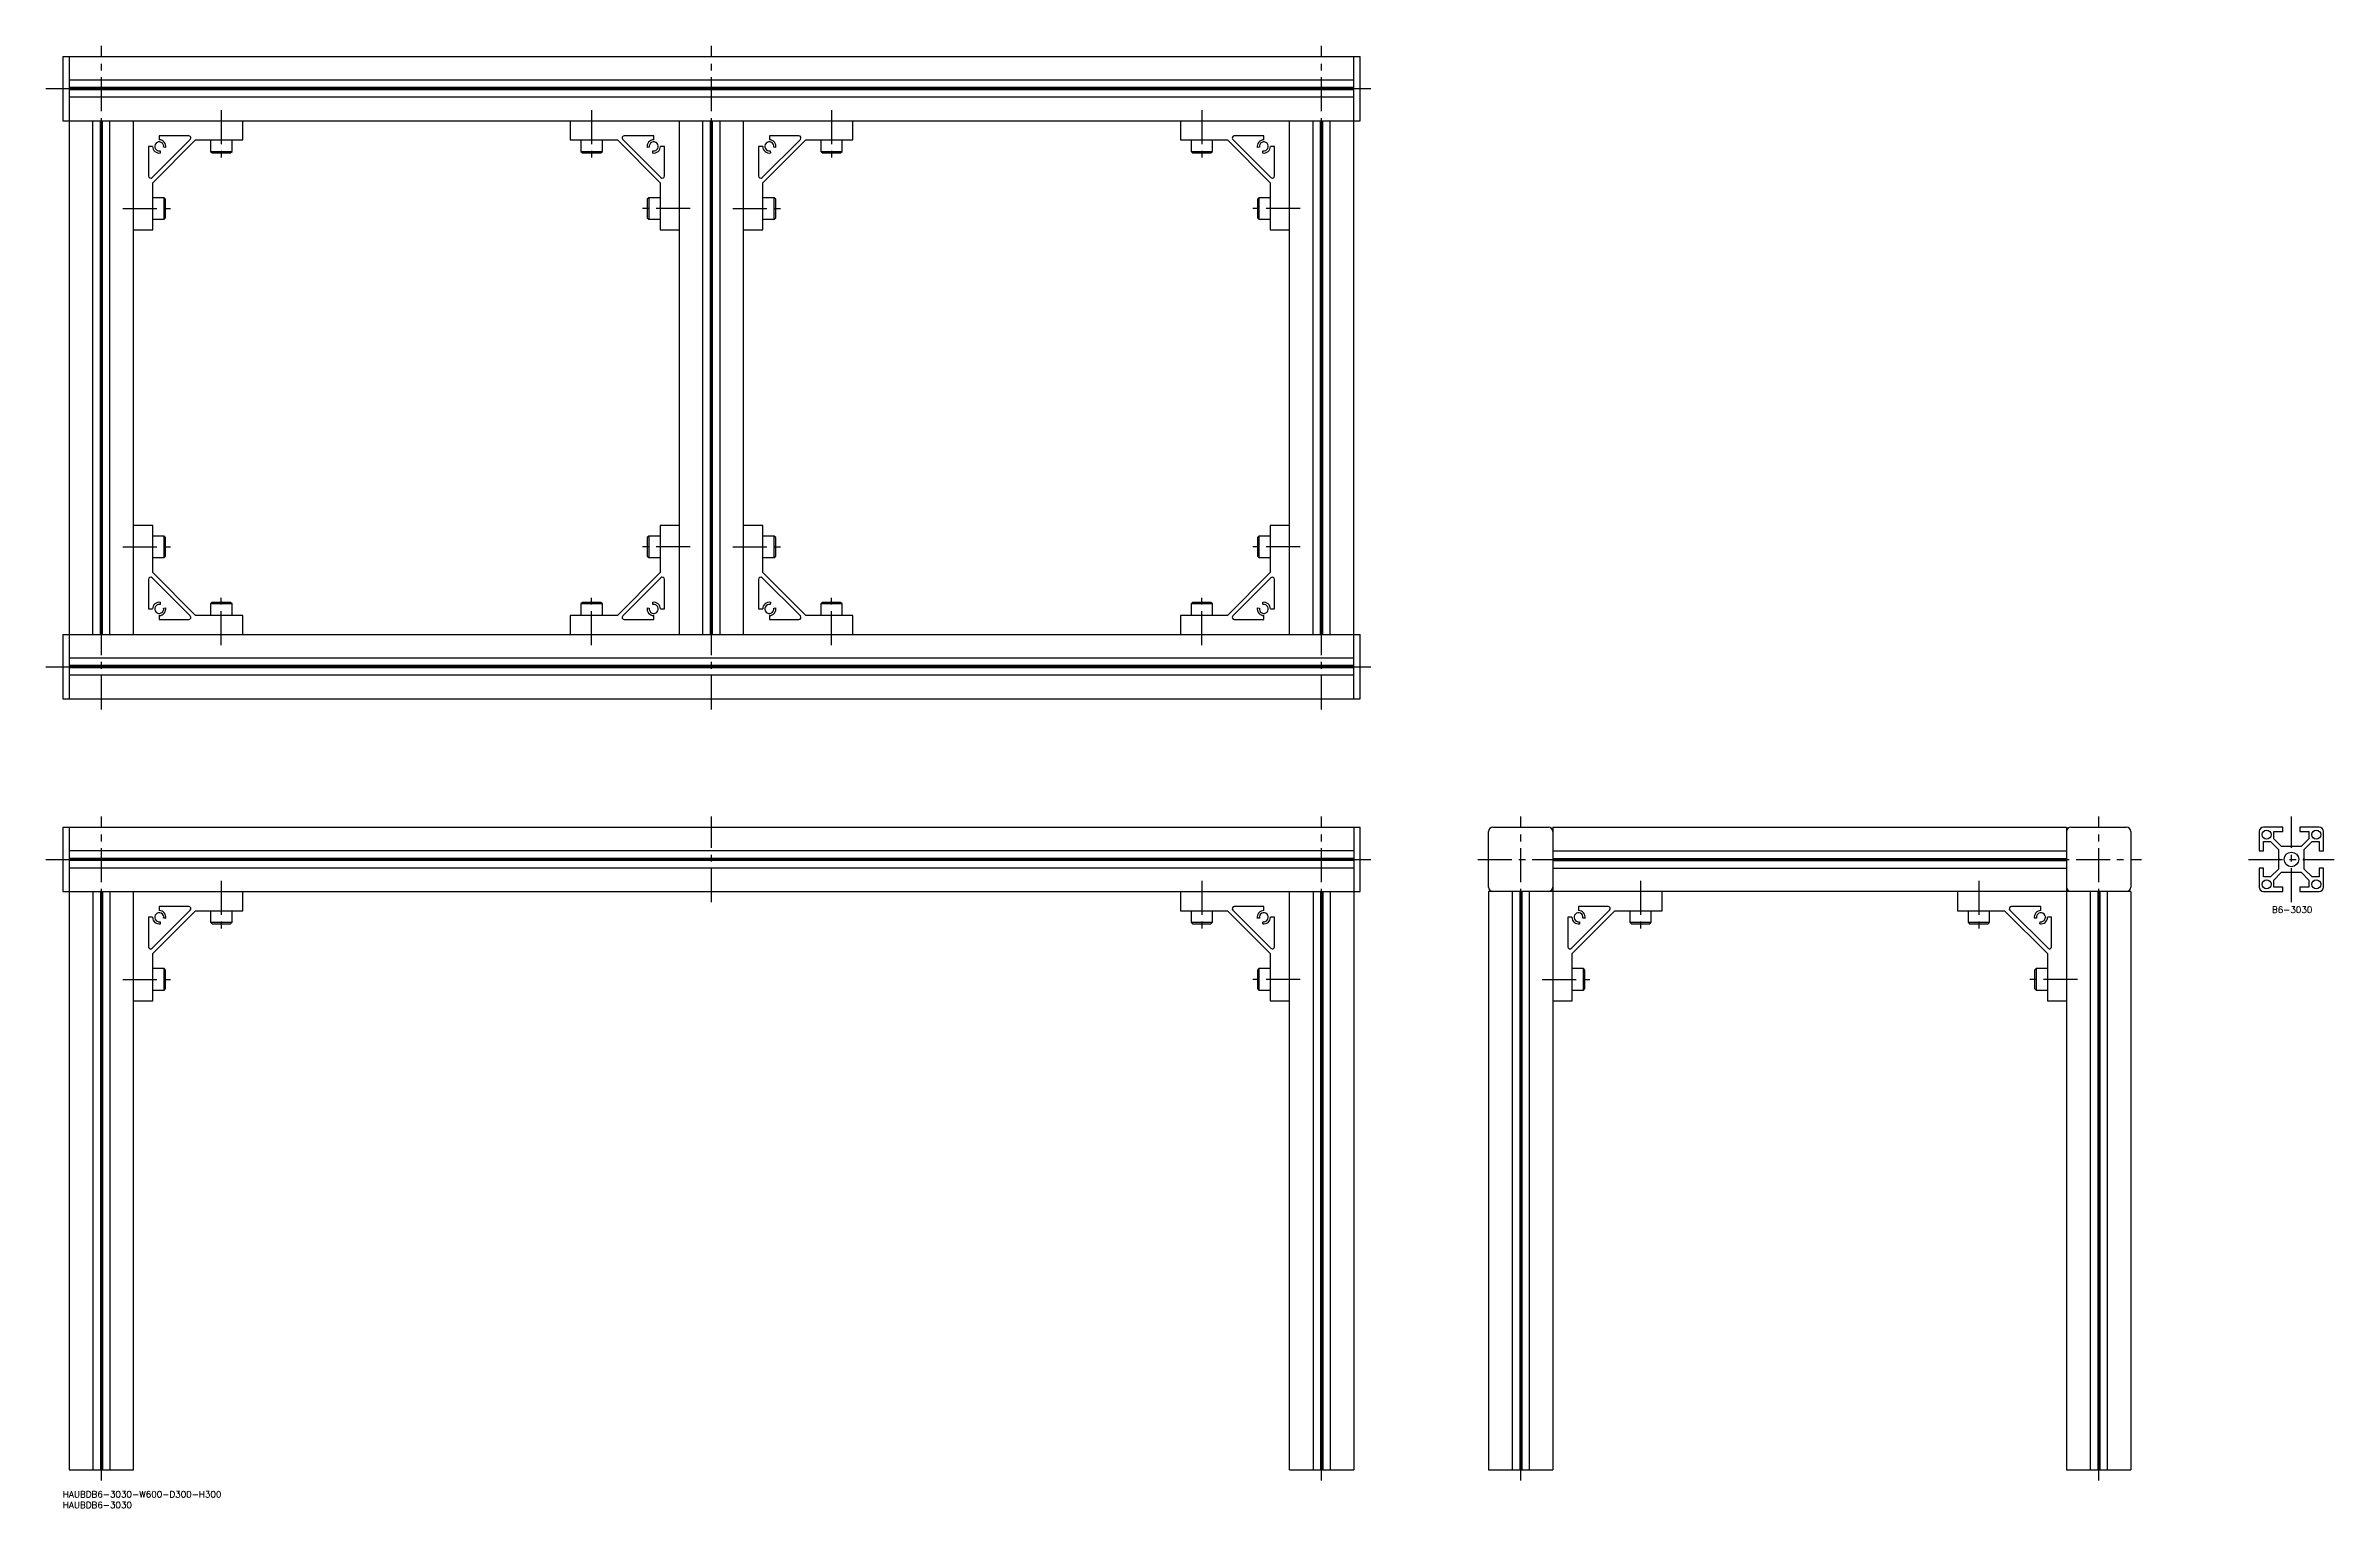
# Model space of a CAD drawing. Extents: x -8 to 1061, y -8 to 675.
import ezdxf

# ---------------------------------------------------------------- set-up
doc = ezdxf.new("R2010")
doc.units = 0
doc.header["$LTSCALE"] = 0.5
doc.linetypes.add('CENTER', pattern=[50.8, 31.75, -6.35, 6.35, -6.35])
for name, color, linetype in [('MSM_CENTER', 1, 'CENTER'), ('MSM_CONTINUOUS', 7, 'CONTINUOUS'), ('MSM_PART_NUMBER', 7, 'CONTINUOUS')]:
    doc.layers.add(name, color=color, linetype=linetype)
doc.styles.get("Standard").update_dxf_attribs({"font": 'txt.shx', "height": 3, "bigfont": 'bigfont.shx'})

# ---------------------------------------------------------------- blocks, each defined once
blk = doc.blocks.new('*U8')
at = {"layer": 'MSM_PART_NUMBER'}
blk.add_text('HAUBDB6-3030-W600-D300-H300', height=3, dxfattribs=at).set_placement((0, -3))
blk = doc.blocks.new('*U9')
at = {"layer": 'MSM_PART_NUMBER'}
blk.add_text('HAUBDB6-3030', height=3, dxfattribs=at).set_placement((0, -8))
blk = doc.blocks.new('*U10')
at = {"layer": 'MSM_PART_NUMBER'}
blk.add_text('B6-3030', height=3, dxfattribs=at).set_placement((1031.9, 270))

msp = doc.modelspace()

# ---------------------------------------------------------------- linework, layer by layer
at = {"layer": 'MSM_CENTER'}
for p, q in [((18, 365), (18, 675)), ((303, 365), (303, 675)), ((588, 365), (588, 675)), ((-8, 655), (611, 655)), ((74, 645), (74, 620)), ((247, 645), (247, 620)), ((359, 645), (359, 620)), ((532, 645), (532, 620)), ((28, 599), (53, 599)), ((293, 599), (268, 599)), ((313, 599), (338, 599)), ((578, 599), (553, 599)), ((28, 441), (53, 441)), ((293, 441), (268, 441)), ((313, 441), (338, 441)), ((578, 441), (553, 441)), ((74, 395), (74, 420)), ((247, 395), (247, 420)), ((359, 395), (359, 420)), ((532, 395), (532, 420)), ((-8, 385), (611, 385)), ((18, 5), (18, 315)), ((303, 275), (303, 315)), ((588, 5), (588, 315)), ((681, 5), (681, 315)), ((951, 5), (951, 315)), ((1041, 275), (1041, 315)), ((-8, 295), (611, 295)), ((661, 295), (971, 295)), ((1021, 295), (1061, 295)), ((74, 285), (74, 260)), ((532, 285), (532, 260)), ((737, 285), (737, 260)), ((895, 285), (895, 260)), ((28, 239), (53, 239)), ((578, 239), (553, 239)), ((691, 239), (716, 239)), ((941, 239), (916, 239))]:
    msp.add_line(p, q, dxfattribs=at)
at = {"layer": 'MSM_CONTINUOUS'}
for p, q in [((0, 670), (0, 640)), ((0, 670), (606, 670)), ((3, 670), (3, 370)), ((603, 370), (603, 670)), ((606, 640), (606, 670)), ((603, 659), (3, 659)), ((603, 655.5), (3, 655.5)), ((603, 655), (3, 655)), ((603, 654.5), (3, 654.5)), ((603, 651), (3, 651)), ((0, 640), (606, 640)), ((14, 400), (14, 640)), ((17.5, 400), (17.5, 640)), ((18, 400), (18, 640)), ((18.5, 400), (18.5, 640)), ((22, 400), (22, 640)), ((33, 400), (33, 640)), ((41.7, 613.5), (59.5, 631.3)), ((42, 611), (62, 631)), ((45, 633), (45, 631.1)), ((58.8, 633), (45, 633)), ((62, 631), (84, 631)), ((69, 631), (69, 625.7)), ((79, 625.7), (79, 631)), ((84, 631), (84, 640)), ((237, 640), (237, 631)), ((237, 631), (259, 631)), ((242, 631), (242, 625.7)), ((252, 625.7), (252, 631)), ((259, 631), (279, 611)), ((261.5, 631.3), (279.3, 613.5)), ((276, 633), (262.2, 633)), ((276, 631.1), (276, 633)), ((288, 400), (288, 640)), ((299, 400), (299, 640)), ((302.5, 400), (302.5, 640)), ((303, 400), (303, 640)), ((303.5, 400), (303.5, 640)), ((307, 400), (307, 640)), ((318, 400), (318, 640)), ((326.7, 613.5), (344.5, 631.3)), ((327, 611), (347, 631)), ((330, 633), (330, 631.1)), ((343.8, 633), (330, 633)), ((347, 631), (369, 631)), ((354, 631), (354, 625.7)), ((364, 625.7), (364, 631)), ((369, 631), (369, 640)), ((522, 640), (522, 631)), ((522, 631), (544, 631)), ((527, 631), (527, 625.7)), ((537, 625.7), (537, 631)), ((544, 631), (564, 611)), ((546.5, 631.3), (564.3, 613.5)), ((561, 633), (547.2, 633)), ((561, 631.1), (561, 633)), ((573, 400), (573, 640)), ((584, 400), (584, 640)), ((587.5, 400), (587.5, 640)), ((588, 400), (588, 640)), ((588.5, 400), (588.5, 640)), ((592, 400), (592, 640)), ((40, 628), (40, 614.2)), ((41.9, 628), (40, 628)), ((45.4, 625.9), (45.5, 624.9)), ((48.1, 627.5), (47.1, 627.6)), ((69, 625.7), (69.7, 625)), ((69, 625.7), (79, 625.7)), ((69.7, 625), (78.3, 625)), ((78.3, 625), (79, 625.7)), ((242, 625.7), (242.7, 625)), ((242, 625.7), (252, 625.7)), ((242.7, 625), (251.3, 625)), ((251.3, 625), (252, 625.7)), ((273.9, 627.6), (272.9, 627.5)), ((275.5, 624.9), (275.6, 625.9)), ((281, 628), (279.1, 628)), ((281, 614.2), (281, 628)), ((325, 628), (325, 614.2)), ((326.9, 628), (325, 628)), ((330.4, 625.9), (330.5, 624.9)), ((333.1, 627.5), (332.1, 627.6)), ((354, 625.7), (354.7, 625)), ((354, 625.7), (364, 625.7)), ((354.7, 625), (363.3, 625)), ((363.3, 625), (364, 625.7)), ((527, 625.7), (527.7, 625)), ((527, 625.7), (537, 625.7)), ((527.7, 625), (536.3, 625)), ((536.3, 625), (537, 625.7)), ((558.9, 627.6), (557.9, 627.5)), ((560.5, 624.9), (560.6, 625.9)), ((566, 628), (564.1, 628)), ((566, 614.2), (566, 628)), ((42, 589), (42, 611)), ((279, 611), (279, 589)), ((327, 589), (327, 611)), ((564, 611), (564, 589)), ((47.3, 604), (42, 604)), ((48, 603.3), (47.3, 604)), ((47.3, 594), (47.3, 604)), ((48, 594.7), (48, 603.3)), ((273.7, 604), (273, 603.3)), ((273, 603.3), (273, 594.7)), ((279, 604), (273.7, 604)), ((273.7, 604), (273.7, 594)), ((332.3, 604), (327, 604)), ((333, 603.3), (332.3, 604)), ((332.3, 594), (332.3, 604)), ((333, 594.7), (333, 603.3)), ((558.7, 604), (558, 603.3)), ((558, 603.3), (558, 594.7)), ((564, 604), (558.7, 604)), ((558.7, 604), (558.7, 594)), ((33, 589), (42, 589)), ((42, 594), (47.3, 594)), ((47.3, 594), (48, 594.7)), ((273, 594.7), (273.7, 594)), ((273.7, 594), (279, 594)), ((279, 589), (288, 589)), ((318, 589), (327, 589)), ((327, 594), (332.3, 594)), ((332.3, 594), (333, 594.7)), ((558, 594.7), (558.7, 594)), ((558.7, 594), (564, 594)), ((564, 589), (573, 589)), ((42, 451), (33, 451)), ((42, 429), (42, 451)), ((279, 451), (279, 429)), ((288, 451), (279, 451)), ((327, 451), (318, 451)), ((327, 429), (327, 451)), ((564, 451), (564, 429)), ((573, 451), (564, 451)), ((47.3, 446), (42, 446)), ((48, 445.3), (47.3, 446)), ((47.3, 436), (47.3, 446)), ((48, 436.7), (48, 445.3)), ((273.7, 446), (273, 445.3)), ((273, 445.3), (273, 436.7)), ((279, 446), (273.7, 446)), ((273.7, 446), (273.7, 436)), ((332.3, 446), (327, 446)), ((333, 445.3), (332.3, 446)), ((332.3, 436), (332.3, 446)), ((333, 436.7), (333, 445.3)), ((558.7, 446), (558, 445.3)), ((558, 445.3), (558, 436.7)), ((564, 446), (558.7, 446)), ((558.7, 446), (558.7, 436)), ((42, 436), (47.3, 436)), ((62, 409), (42, 429)), ((47.3, 436), (48, 436.7)), ((279, 429), (259, 409)), ((273, 436.7), (273.7, 436)), ((273.7, 436), (279, 436)), ((327, 436), (332.3, 436)), ((347, 409), (327, 429)), ((332.3, 436), (333, 436.7)), ((564, 429), (544, 409)), ((558, 436.7), (558.7, 436)), ((558.7, 436), (564, 436)), ((40, 425.8), (40, 412)), ((59.5, 408.7), (41.7, 426.5)), ((279.3, 426.5), (261.5, 408.7)), ((281, 412), (281, 425.8)), ((325, 425.8), (325, 412)), ((344.5, 408.7), (326.7, 426.5)), ((564.3, 426.5), (546.5, 408.7)), ((566, 412), (566, 425.8)), ((40, 412), (41.9, 412)), ((45, 408.9), (45, 407)), ((45, 407), (58.8, 407)), ((45.5, 415.1), (45.4, 414.1)), ((47.1, 412.4), (48.1, 412.5)), ((84, 409), (62, 409)), ((69.7, 415), (69, 414.3)), ((69, 414.3), (69, 409)), ((79, 414.3), (69, 414.3)), ((78.3, 415), (69.7, 415)), ((79, 414.3), (78.3, 415)), ((79, 409), (79, 414.3)), ((84, 400), (84, 409)), ((237, 409), (237, 400)), ((259, 409), (237, 409)), ((242.7, 415), (242, 414.3)), ((242, 414.3), (242, 409)), ((252, 414.3), (242, 414.3)), ((251.3, 415), (242.7, 415)), ((252, 414.3), (251.3, 415)), ((252, 409), (252, 414.3)), ((262.2, 407), (276, 407)), ((272.9, 412.5), (273.9, 412.4)), ((275.6, 414.1), (275.5, 415.1)), ((276, 407), (276, 408.9)), ((279.1, 412), (281, 412)), ((325, 412), (326.9, 412)), ((330, 408.9), (330, 407)), ((330, 407), (343.8, 407)), ((330.5, 415.1), (330.4, 414.1)), ((332.1, 412.4), (333.1, 412.5)), ((369, 409), (347, 409)), ((354.7, 415), (354, 414.3)), ((354, 414.3), (354, 409)), ((364, 414.3), (354, 414.3)), ((363.3, 415), (354.7, 415)), ((364, 414.3), (363.3, 415)), ((364, 409), (364, 414.3)), ((369, 400), (369, 409)), ((522, 409), (522, 400)), ((544, 409), (522, 409)), ((527.7, 415), (527, 414.3)), ((527, 414.3), (527, 409)), ((537, 414.3), (527, 414.3)), ((536.3, 415), (527.7, 415)), ((537, 414.3), (536.3, 415)), ((537, 409), (537, 414.3)), ((547.2, 407), (561, 407)), ((557.9, 412.5), (558.9, 412.4)), ((560.6, 414.1), (560.5, 415.1)), ((561, 407), (561, 408.9)), ((564.1, 412), (566, 412)), ((0, 400), (606, 400)), ((0, 400), (0, 370)), ((606, 370), (606, 400)), ((603, 389), (3, 389)), ((603, 385.5), (3, 385.5)), ((603, 385), (3, 385)), ((603, 384.5), (3, 384.5)), ((603, 381), (3, 381)), ((0, 370), (606, 370)), ((0, 310), (606, 310)), ((0, 310), (0, 280)), ((3, 310), (3, 10)), ((603, 310), (603, 10)), ((606, 280), (606, 310)), ((666, 282), (666, 308)), ((668, 310), (694, 310)), ((696, 310), (696, 10)), ((696, 310), (936, 310)), ((936, 310), (936, 10)), ((938, 310), (964, 310)), ((966, 308), (966, 282)), ((1026, 308), (1026, 299)), ((1037, 310), (1028, 310)), ((1028, 299), (1028, 303.3)), ((1028, 303.3), (1031.3, 303.3)), ((1031.3, 303.3), (1035, 299.6)), ((1032.8, 308), (1037, 308)), ((1032.8, 304.7), (1032.8, 308)), ((1036.4, 301), (1032.8, 304.7)), ((1035, 299.6), (1035, 295.5)), ((1040.5, 301), (1036.4, 301)), ((1037, 308), (1037, 310)), ((1041, 300.7), (1040.5, 301)), ((1041.5, 301), (1041, 300.7)), ((1045.6, 301), (1041.5, 301)), ((1054, 310), (1045, 310)), ((1045, 310), (1045, 308)), ((1045, 308), (1049.2, 308)), ((1049.2, 304.7), (1045.6, 301)), ((1047, 299.6), (1050.7, 303.3)), ((1047, 295.5), (1047, 299.6)), ((1049.2, 308), (1049.2, 304.7)), ((1050.7, 303.3), (1054, 303.3)), ((1054, 303.3), (1054, 299)), ((1056, 299), (1056, 308)), ((603, 299), (3, 299)), ((603, 295.5), (3, 295.5)), ((603, 295), (3, 295)), ((603, 294.5), (3, 294.5)), ((603, 291), (3, 291)), ((696, 299), (936, 299)), ((696, 295.5), (936, 295.5)), ((696, 295), (936, 295)), ((696, 294.5), (936, 294.5)), ((696, 291), (936, 291)), ((1026, 299), (1028, 299)), ((1028, 291), (1026, 291)), ((1026, 291), (1026, 282)), ((1028, 286.8), (1028, 291)), ((1035, 290.4), (1031.3, 286.8)), ((1032.8, 285.3), (1036.4, 289)), ((1035, 295.5), (1035.3, 295)), ((1035.3, 295), (1035, 294.5)), ((1035, 294.5), (1035, 290.4)), ((1036.4, 289), (1040.5, 289)), ((1040.5, 289), (1041, 289.3)), ((1041, 289.3), (1041.5, 289)), ((1041.5, 289), (1045.6, 289)), ((1045.6, 289), (1049.2, 285.3)), ((1046.7, 295), (1047, 295.5)), ((1047, 294.5), (1046.7, 295)), ((1047, 290.4), (1047, 294.5)), ((1050.7, 286.8), (1047, 290.4)), ((1054, 299), (1056, 299)), ((1056, 291), (1054, 291)), ((1054, 291), (1054, 286.8)), ((1056, 282), (1056, 291)), ((0, 280), (606, 280)), ((14, 280), (14, 10)), ((17.5, 280), (17.5, 10)), ((18, 280), (18, 10)), ((18.5, 280), (18.5, 10)), ((22, 280), (22, 10)), ((33, 10), (33, 280)), ((84, 271), (84, 280)), ((522, 280), (522, 271)), ((573, 10), (573, 280)), ((584, 280), (584, 10)), ((587.5, 280), (587.5, 10)), ((588, 280), (588, 10)), ((588.5, 280), (588.5, 10)), ((592, 280), (592, 10)), ((966, 280), (666, 280)), ((666, 280), (666, 10)), ((677, 280), (677, 10)), ((680.5, 280), (680.5, 10)), ((681, 280), (681, 10)), ((681.5, 280), (681.5, 10)), ((685, 280), (685, 10)), ((747, 271), (747, 280)), ((885, 280), (885, 271)), ((947, 280), (947, 10)), ((950.5, 280), (950.5, 10)), ((951, 280), (951, 10)), ((951.5, 280), (951.5, 10)), ((955, 280), (955, 10)), ((966, 280), (966, 10)), ((1031.3, 286.8), (1028, 286.8)), ((1028, 280), (1037, 280)), ((1032.8, 282), (1032.8, 285.3)), ((1037, 282), (1032.8, 282)), ((1037, 280), (1037, 282)), ((1049.2, 282), (1045, 282)), ((1045, 282), (1045, 280)), ((1045, 280), (1054, 280)), ((1049.2, 285.3), (1049.2, 282)), ((1054, 286.8), (1050.7, 286.8)), ((40, 268), (40, 254.2)), ((41.9, 268), (40, 268)), ((41.7, 253.5), (59.5, 271.3)), ((42, 251), (62, 271)), ((45, 273), (45, 271.1)), ((58.8, 273), (45, 273)), ((48.1, 267.5), (47.1, 267.6)), ((62, 271), (84, 271)), ((69, 271), (69, 265.7)), ((79, 265.7), (79, 271)), ((522, 271), (544, 271)), ((527, 271), (527, 265.7)), ((537, 265.7), (537, 271)), ((544, 271), (564, 251)), ((546.5, 271.3), (564.3, 253.5)), ((561, 273), (547.2, 273)), ((558.9, 267.6), (557.9, 267.5)), ((561, 271.1), (561, 273)), ((566, 268), (564.1, 268)), ((566, 254.2), (566, 268)), ((703, 268), (703, 254.2)), ((704.9, 268), (703, 268)), ((704.7, 253.5), (722.5, 271.3)), ((705, 251), (725, 271)), ((708, 273), (708, 271.1)), ((721.8, 273), (708, 273)), ((711.1, 267.5), (710.1, 267.6)), ((725, 271), (747, 271)), ((732, 271), (732, 265.7)), ((742, 265.7), (742, 271)), ((885, 271), (907, 271)), ((890, 271), (890, 265.7)), ((900, 265.7), (900, 271)), ((907, 271), (927, 251)), ((909.5, 271.3), (927.3, 253.5)), ((924, 273), (910.2, 273)), ((921.9, 267.6), (920.9, 267.5)), ((924, 271.1), (924, 273)), ((929, 268), (927.1, 268)), ((929, 254.2), (929, 268)), ((45.4, 265.9), (45.5, 264.9)), ((69, 265.7), (69.7, 265)), ((69, 265.7), (79, 265.7)), ((69.7, 265), (78.3, 265)), ((78.3, 265), (79, 265.7)), ((527, 265.7), (527.7, 265)), ((527, 265.7), (537, 265.7)), ((527.7, 265), (536.3, 265)), ((536.3, 265), (537, 265.7)), ((560.5, 264.9), (560.6, 265.9)), ((708.4, 265.9), (708.5, 264.9)), ((732, 265.7), (732.7, 265)), ((732, 265.7), (742, 265.7)), ((732.7, 265), (741.3, 265)), ((741.3, 265), (742, 265.7)), ((890, 265.7), (890.7, 265)), ((890, 265.7), (900, 265.7)), ((890.7, 265), (899.3, 265)), ((899.3, 265), (900, 265.7)), ((923.5, 264.9), (923.6, 265.9)), ((42, 229), (42, 251)), ((564, 251), (564, 229)), ((705, 229), (705, 251)), ((927, 251), (927, 229)), ((47.3, 244), (42, 244)), ((48, 243.3), (47.3, 244)), ((47.3, 234), (47.3, 244)), ((48, 234.7), (48, 243.3)), ((558.7, 244), (558, 243.3)), ((558, 243.3), (558, 234.7)), ((564, 244), (558.7, 244)), ((558.7, 244), (558.7, 234)), ((710.3, 244), (705, 244)), ((711, 243.3), (710.3, 244)), ((710.3, 234), (710.3, 244)), ((711, 234.7), (711, 243.3)), ((921.7, 244), (921, 243.3)), ((921, 243.3), (921, 234.7)), ((927, 244), (921.7, 244)), ((921.7, 244), (921.7, 234)), ((33, 229), (42, 229)), ((42, 234), (47.3, 234)), ((47.3, 234), (48, 234.7)), ((558, 234.7), (558.7, 234)), ((558.7, 234), (564, 234)), ((564, 229), (573, 229)), ((696, 229), (705, 229)), ((705, 234), (710.3, 234)), ((710.3, 234), (711, 234.7)), ((921, 234.7), (921.7, 234)), ((921.7, 234), (927, 234)), ((927, 229), (936, 229)), ((3, 10), (33, 10)), ((573, 10), (603, 10)), ((666, 10), (696, 10)), ((936, 10), (966, 10))]:
    msp.add_line(p, q, dxfattribs=at)
for centre, radius in [((1029.4, 306.6), 2.1), ((1052.6, 306.6), 2.1), ((1041, 295), 3.4), ((1029.4, 283.4), 2.1), ((1052.6, 283.4), 2.1)]:
    msp.add_circle(centre, radius, dxfattribs=at)
for centre, radius, start, end in [((45, 628), 3.1, 350, 90), ((58.8, 632), 1, 315, 90), ((262.2, 632), 1, 90, 225), ((276, 628), 3.1, 90, 190), ((330, 628), 3.1, 350, 90), ((343.8, 632), 1, 315, 90), ((547.2, 632), 1, 90, 225), ((561, 628), 3.1, 90, 190), ((45, 628), 3.1, 180, 280), ((45, 628), 2.1, 350, 280), ((276, 628), 2.1, 260, 190), ((276, 628), 3.1, 260, 0), ((330, 628), 3.1, 180, 280), ((330, 628), 2.1, 350, 280), ((561, 628), 2.1, 260, 190), ((561, 628), 3.1, 260, 0), ((41, 614.2), 1, 180, 315), ((280, 614.2), 1, 225, 0), ((326, 614.2), 1, 180, 315), ((565, 614.2), 1, 225, 0), ((41, 425.8), 1, 45, 180), ((280, 425.8), 1, 0, 135), ((326, 425.8), 1, 45, 180), ((565, 425.8), 1, 0, 135), ((45, 412), 3.1, 80, 180), ((45, 412), 2.1, 80, 10), ((45, 412), 3.1, 270, 10), ((58.8, 408), 1, 270, 45), ((262.2, 408), 1, 135, 270), ((276, 412), 3.1, 170, 270), ((276, 412), 2.1, 170, 100), ((276, 412), 3.1, 0, 100), ((330, 412), 3.1, 80, 180), ((330, 412), 2.1, 80, 10), ((330, 412), 3.1, 270, 10), ((343.8, 408), 1, 270, 45), ((547.2, 408), 1, 135, 270), ((561, 412), 3.1, 170, 270), ((561, 412), 2.1, 170, 100), ((561, 412), 3.1, 0, 100), ((668, 308), 2, 90, 180), ((694, 308), 2, 0, 90), ((938, 308), 2, 90, 180), ((964, 308), 2, 0, 90), ((1028, 308), 2, 90, 180), ((1054, 308), 2, 0, 90), ((668, 282), 2, 180, 270), ((694, 282), 2, 270, 0), ((938, 282), 2, 180, 270), ((964, 282), 2, 270, 0), ((1028, 282), 2, 180, 270), ((1054, 282), 2, 270, 0), ((45, 268), 3.1, 180, 280), ((45, 268), 2.1, 350, 280), ((45, 268), 3.1, 350, 90), ((58.8, 272), 1, 315, 90), ((547.2, 272), 1, 90, 225), ((561, 268), 3.1, 90, 190), ((561, 268), 2.1, 260, 190), ((561, 268), 3.1, 260, 0), ((708, 268), 3.1, 180, 280), ((708, 268), 2.1, 350, 280), ((708, 268), 3.1, 350, 90), ((721.8, 272), 1, 315, 90), ((910.2, 272), 1, 90, 225), ((924, 268), 3.1, 90, 190), ((924, 268), 2.1, 260, 190), ((924, 268), 3.1, 260, 0), ((41, 254.2), 1, 180, 315), ((565, 254.2), 1, 225, 0), ((704, 254.2), 1, 180, 315), ((928, 254.2), 1, 225, 0)]:
    msp.add_arc(centre, radius, start, end, dxfattribs=at)

# ---------------------------------------------------------------- block references
for name in ['*U10', '*U8', '*U9']:
    msp.add_blockref(name, (0, 0), dxfattribs=at)

doc.saveas('drawing.dxf')
